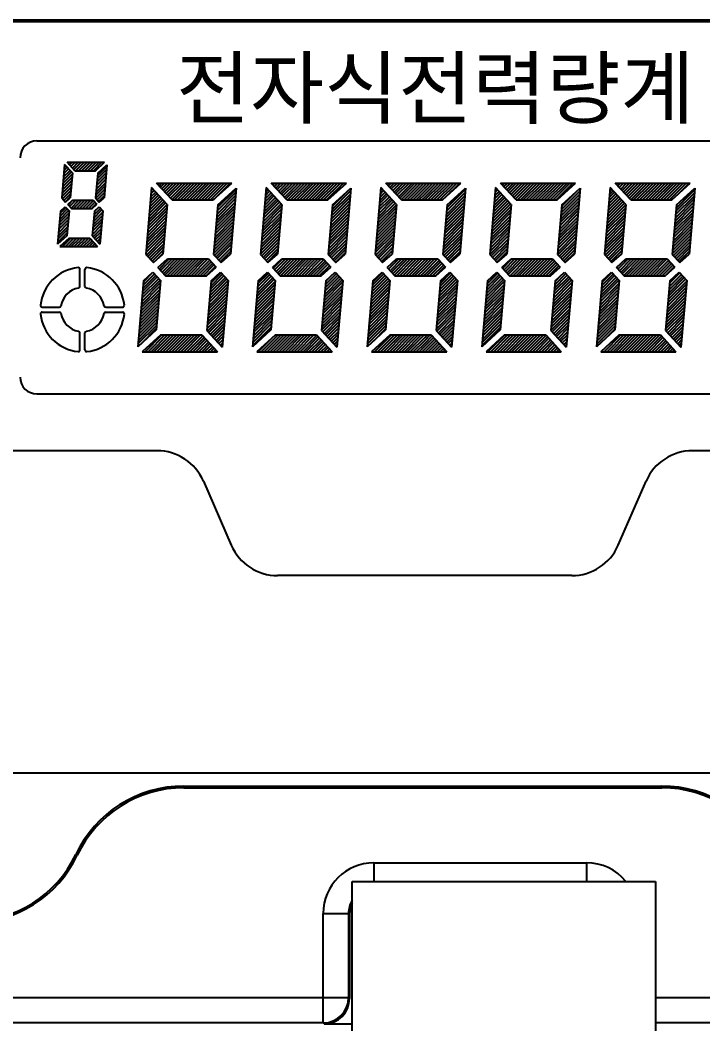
# Model space of a CAD drawing. Header units: millimetres. Extents: x 0 to 210250, y 0 to 148500.
# Drawn here: x 25829 to 28663, y 124478 to 128642 of the extents above; entities that cross this region are included whole.
import ezdxf

# ---------------------------------------------------------------- set-up
doc = ezdxf.new("R2010")
doc.units = ezdxf.units.MM
doc.header["$LTSCALE"] = 250
doc.header["$MEASUREMENT"] = 0
doc.layers.add('원격검침', color=3, linetype='Continuous')
doc.styles.add('울릉도M', font='')
doc.styles.get('울릉도M').set_extended_font_data('HY울릉도L')

msp = doc.modelspace()

# ---------------------------------------------------------------- linework, layer by layer
at = {"layer": '원격검침', "color": 3}
for p, q in [((30540.7, 128641.6), (24460.1, 128641.6)), ((30540.7, 128634.6), (24460.1, 128634.6)), ((25898.5, 128140.5), (29117.7, 128140.5)), ((26013.5, 128042.5), (26001.4, 127903.9)), ((26012.6, 128032.1), (26018.1, 128037.5)), ((26045.6, 128007.5), (26013.5, 128042.5)), ((26023.8, 128051.9), (26179.6, 128051.9)), ((26055.9, 128016.9), (26023.8, 128051.9)), ((26028, 128047.4), (26032.5, 128051.9)), ((26033.9, 128041), (26044.8, 128051.9)), ((26039.8, 128034.5), (26057.2, 128051.9)), ((26045.7, 128028), (26069.6, 128051.9)), ((26051.6, 128021.6), (26082, 128051.9)), ((26059.3, 128016.9), (26094.3, 128051.9)), ((26071.7, 128016.9), (26106.7, 128051.9)), ((26084.1, 128016.9), (26119.1, 128051.9)), ((26096.4, 128016.9), (26131.4, 128051.9)), ((26108.8, 128016.9), (26143.8, 128051.9)), ((26121.2, 128016.9), (26156.2, 128051.9)), ((26133.6, 128016.9), (26168.6, 128051.9)), ((26141.4, 128016.9), (26179.6, 128051.9)), ((26150, 127996.2), (26188.5, 128034.7)), ((26150.9, 128006.6), (26189.1, 128041.6)), ((26189.1, 128041.6), (26177.1, 127904.8)), ((26006.7, 127964.3), (26045.2, 128002.8)), ((26007.9, 127977.8), (26041.7, 128011.7)), ((26009, 127991.4), (26035.8, 128018.1)), ((26010.2, 128004.9), (26029.9, 128024.6)), ((26011.4, 128018.5), (26024, 128031)), ((26045.6, 128007.5), (26036.6, 127904.8)), ((26055.9, 128016.9), (26141.4, 128016.9)), ((26150.9, 128006.6), (26141.9, 127903.9)), ((26146.4, 127955.5), (26184.9, 127994)), ((26147.6, 127969.1), (26186.1, 128007.6)), ((26148.8, 127982.7), (26187.3, 128021.2)), ((26003.1, 127923.6), (26041.6, 127962.1)), ((26004.3, 127937.2), (26042.8, 127975.6)), ((26005.5, 127950.7), (26044, 127989.2)), ((26142.9, 127914.9), (26181.3, 127953.4)), ((26144, 127928.4), (26182.5, 127966.9)), ((26145.2, 127942), (26183.7, 127980.5)), ((26395.3, 127965.5), (26706.9, 127965.5)), ((26459.5, 127895.5), (26395.3, 127965.5)), ((26399.4, 127961.1), (26403.8, 127965.5)), ((26405.3, 127954.6), (26416.2, 127965.5)), ((26411.2, 127948.2), (26428.5, 127965.5)), ((26417.1, 127941.7), (26440.9, 127965.5)), ((26423, 127935.3), (26453.3, 127965.5)), ((26429, 127928.8), (26465.6, 127965.5)), ((26434.9, 127922.3), (26478, 127965.5)), ((26440.8, 127915.9), (26490.4, 127965.5)), ((26446.7, 127909.4), (26502.8, 127965.5)), ((26452.6, 127903), (26515.1, 127965.5)), ((26458.5, 127896.5), (26527.5, 127965.5)), ((26469.9, 127895.5), (26539.9, 127965.5)), ((26482.3, 127895.5), (26552.2, 127965.5)), ((26494.6, 127895.5), (26564.6, 127965.5)), ((26507, 127895.5), (26577, 127965.5)), ((26519.4, 127895.5), (26589.4, 127965.5)), ((26531.7, 127895.5), (26601.7, 127965.5)), ((26544.1, 127895.5), (26614.1, 127965.5)), ((26556.5, 127895.5), (26626.5, 127965.5)), ((26568.9, 127895.5), (26638.8, 127965.5)), ((26581.2, 127895.5), (26651.2, 127965.5)), ((26593.6, 127895.5), (26663.6, 127965.5)), ((26606, 127895.5), (26676, 127965.5)), ((26618.3, 127895.5), (26688.3, 127965.5)), ((26630.5, 127895.5), (26706.9, 127965.5)), ((26633, 127897.8), (26700.7, 127965.5)), ((26871.2, 127965.5), (27182.8, 127965.5)), ((26935.3, 127895.5), (26871.2, 127965.5)), ((26872.5, 127964.1), (26873.9, 127965.5)), ((26878.4, 127957.6), (26886.3, 127965.5)), ((26884.3, 127951.2), (26898.6, 127965.5)), ((26890.2, 127944.7), (26911, 127965.5)), ((26896.2, 127938.3), (26923.4, 127965.5)), ((26902.1, 127931.8), (26935.8, 127965.5)), ((26908, 127925.4), (26948.1, 127965.5)), ((26913.9, 127918.9), (26960.5, 127965.5)), ((26919.8, 127912.4), (26972.9, 127965.5)), ((26925.7, 127906), (26985.2, 127965.5)), ((26931.7, 127899.5), (26997.6, 127965.5)), ((26940, 127895.5), (27010, 127965.5)), ((26952.4, 127895.5), (27022.4, 127965.5)), ((26964.7, 127895.5), (27034.7, 127965.5)), ((26977.1, 127895.5), (27047.1, 127965.5)), ((26989.5, 127895.5), (27059.5, 127965.5)), ((27001.9, 127895.5), (27071.8, 127965.5)), ((27014.2, 127895.5), (27084.2, 127965.5)), ((27026.6, 127895.5), (27096.6, 127965.5)), ((27039, 127895.5), (27109, 127965.5)), ((27051.3, 127895.5), (27121.3, 127965.5)), ((27063.7, 127895.5), (27133.7, 127965.5)), ((27076.1, 127895.5), (27146.1, 127965.5)), ((27088.5, 127895.5), (27158.4, 127965.5)), ((27100.8, 127895.5), (27170.8, 127965.5)), ((27106.4, 127895.5), (27182.8, 127965.5)), ((27347.1, 127965.5), (27658.6, 127965.5)), ((27411.2, 127895.5), (27347.1, 127965.5)), ((27351.5, 127960.7), (27356.4, 127965.5)), ((27357.5, 127954.2), (27368.7, 127965.5)), ((27363.4, 127947.7), (27381.1, 127965.5)), ((27369.3, 127941.3), (27393.5, 127965.5)), ((27375.2, 127934.8), (27405.9, 127965.5)), ((27381.1, 127928.4), (27418.2, 127965.5)), ((27387, 127921.9), (27430.6, 127965.5)), ((27392.9, 127915.5), (27443, 127965.5)), ((27398.9, 127909), (27455.3, 127965.5)), ((27404.8, 127902.6), (27467.7, 127965.5)), ((27410.7, 127896.1), (27480.1, 127965.5)), ((27422.5, 127895.5), (27492.5, 127965.5)), ((27434.9, 127895.5), (27504.8, 127965.5)), ((27447.2, 127895.5), (27508.1, 127956.4)), ((27508.1, 127956.4), (27517.2, 127965.5)), ((27508.1, 127944), (27529.6, 127965.5)), ((27508.1, 127931.7), (27541.9, 127965.5)), ((27508.1, 127919.3), (27554.3, 127965.5)), ((27508.1, 127906.9), (27566.7, 127965.5)), ((27509.1, 127895.5), (27579.1, 127965.5)), ((27521.5, 127895.5), (27591.4, 127965.5)), ((27533.8, 127895.5), (27603.8, 127965.5)), ((27546.2, 127895.5), (27616.2, 127965.5)), ((27558.6, 127895.5), (27628.5, 127965.5)), ((27570.9, 127895.5), (27640.9, 127965.5)), ((27582.3, 127895.5), (27658.6, 127965.5)), ((27594.6, 127906.8), (27653.3, 127965.5)), ((27823, 127965.5), (28134.5, 127965.5)), ((27887.1, 127895.5), (27823, 127965.5)), ((27824.7, 127963.7), (27826.5, 127965.5)), ((27830.6, 127957.2), (27838.9, 127965.5)), ((27836.5, 127950.8), (27851.2, 127965.5)), ((27842.4, 127944.3), (27863.6, 127965.5)), ((27848.3, 127937.8), (27876, 127965.5)), ((27854.2, 127931.4), (27888.3, 127965.5)), ((27860.2, 127924.9), (27900.7, 127965.5)), ((27866.1, 127918.5), (27913.1, 127965.5)), ((27872, 127912), (27925.5, 127965.5)), ((27877.9, 127905.6), (27937.8, 127965.5)), ((27883.8, 127899.1), (27950.2, 127965.5)), ((27892.6, 127895.5), (27962.6, 127965.5)), ((27905, 127895.5), (27974.9, 127965.5)), ((27917.3, 127895.5), (27987.3, 127965.5)), ((27929.7, 127895.5), (27999.7, 127965.5)), ((27942.1, 127895.5), (28012.1, 127965.5)), ((27954.4, 127895.5), (28024.4, 127965.5)), ((27966.8, 127895.5), (28036.8, 127965.5)), ((27979.2, 127895.5), (28049.2, 127965.5)), ((27991.6, 127895.5), (28061.5, 127965.5)), ((28003.9, 127895.5), (28073.9, 127965.5)), ((28016.3, 127895.5), (28086.3, 127965.5)), ((28028.7, 127895.5), (28098.7, 127965.5)), ((28041, 127895.5), (28111, 127965.5)), ((28053.4, 127895.5), (28123.4, 127965.5)), ((28058.2, 127895.5), (28134.5, 127965.5)), ((28298.9, 127965.5), (28610.4, 127965.5)), ((28363, 127895.5), (28298.9, 127965.5)), ((28303.7, 127960.2), (28309, 127965.5)), ((28309.6, 127953.8), (28321.3, 127965.5)), ((28315.5, 127947.3), (28333.7, 127965.5)), ((28321.4, 127940.9), (28346.1, 127965.5)), ((28327.4, 127934.4), (28358.5, 127965.5)), ((28333.3, 127927.9), (28370.8, 127965.5)), ((28339.2, 127921.5), (28383.2, 127965.5)), ((28345.1, 127915), (28395.6, 127965.5)), ((28351, 127908.6), (28407.9, 127965.5)), ((28356.9, 127902.1), (28420.3, 127965.5)), ((28362.9, 127895.7), (28432.7, 127965.5)), ((28375.1, 127895.5), (28445.1, 127965.5)), ((28387.4, 127895.5), (28457.4, 127965.5)), ((28399.8, 127895.5), (28469.8, 127965.5)), ((28412.2, 127895.5), (28482.2, 127965.5)), ((28424.6, 127895.5), (28494.5, 127965.5)), ((28436.9, 127895.5), (28506.9, 127965.5)), ((28449.3, 127895.5), (28519.3, 127965.5)), ((28461.7, 127895.5), (28531.7, 127965.5)), ((28474, 127895.5), (28544, 127965.5)), ((28486.4, 127895.5), (28556.4, 127965.5)), ((28498.8, 127895.5), (28568.8, 127965.5)), ((28511.2, 127895.5), (28581.1, 127965.5)), ((28523.5, 127895.5), (28593.5, 127965.5)), ((28534, 127895.5), (28610.4, 127965.5)), ((28556.2, 127915.8), (28605.9, 127965.5)), ((26001.9, 127910), (26040.4, 127948.5)), ((26004.6, 127900.4), (26039.2, 127935)), ((26010.6, 127893.9), (26038.1, 127921.4)), ((26143, 127902.7), (26180.2, 127939.8)), ((26148.9, 127896.2), (26179, 127926.3)), ((26154.9, 127889.8), (26177.8, 127912.7)), ((26374.7, 127946.6), (26350.5, 127669.5)), ((26367.8, 127867.6), (26409.1, 127909)), ((26369, 127881.2), (26403.2, 127915.4)), ((26370.2, 127894.8), (26397.3, 127921.9)), ((26371.3, 127908.3), (26391.4, 127928.4)), ((26372.5, 127921.9), (26385.5, 127934.8)), ((26373.7, 127935.4), (26379.6, 127941.3)), ((26438.8, 127876.6), (26374.7, 127946.6)), ((26646.1, 127836.6), (26723.1, 127913.6)), ((26647.3, 127850.2), (26724.2, 127927.2)), ((26648.4, 127863.8), (26725.4, 127940.7)), ((26649.4, 127874.9), (26725.8, 127944.9)), ((26725.8, 127944.9), (26701.9, 127671.2)), ((26850.6, 127946.6), (26826.3, 127669.5)), ((26844.2, 127874), (26882.3, 127912)), ((26845.4, 127887.5), (26876.3, 127918.5)), ((26846.6, 127901.1), (26870.4, 127924.9)), ((26847.8, 127914.6), (26864.5, 127931.4)), ((26849, 127928.2), (26858.6, 127937.8)), ((26850.2, 127941.8), (26852.7, 127944.3)), ((26914.7, 127876.6), (26850.6, 127946.6)), ((27122.5, 127843), (27199.5, 127920)), ((27123.7, 127856.5), (27200.7, 127933.5)), ((27124.9, 127870.1), (27177.5, 127922.7)), ((27125.3, 127874.9), (27201.7, 127944.9)), ((27201.7, 127944.9), (27177.7, 127671.2)), ((27326.5, 127946.6), (27302.2, 127669.5)), ((27319.5, 127866.7), (27361.3, 127908.6)), ((27320.7, 127880.3), (27355.4, 127915)), ((27321.8, 127893.8), (27349.5, 127921.5)), ((27323, 127907.4), (27343.6, 127927.9)), ((27324.2, 127921), (27337.6, 127934.4)), ((27325.4, 127934.5), (27331.7, 127940.8)), ((27390.6, 127876.6), (27326.5, 127946.6)), ((27459.6, 127895.5), (27508.1, 127944)), ((27472, 127895.5), (27508.1, 127931.7)), ((27484.3, 127895.5), (27508.1, 127919.3)), ((27597.8, 127835.7), (27674.8, 127912.7)), ((27599, 127849.3), (27675.9, 127926.3)), ((27600.1, 127862.9), (27677.1, 127939.8)), ((27601.2, 127874.9), (27677.6, 127944.9)), ((27677.6, 127944.9), (27653.6, 127671.2)), ((27802.3, 127946.6), (27778.1, 127669.5)), ((27795.9, 127873.1), (27834.4, 127911.6)), ((27797.1, 127886.6), (27828.5, 127918)), ((27798.3, 127900.2), (27822.6, 127924.5)), ((27799.5, 127913.7), (27816.7, 127930.9)), ((27800.7, 127927.3), (27810.8, 127937.4)), ((27801.8, 127940.8), (27804.8, 127943.9)), ((27866.5, 127876.6), (27802.3, 127946.6)), ((28074.2, 127842.1), (28151.2, 127919.1)), ((28075.4, 127855.6), (28152.4, 127932.6)), ((28076.6, 127869.2), (28139.1, 127931.7)), ((28077.1, 127874.9), (28153.4, 127944.9)), ((28153.4, 127944.9), (28129.5, 127671.2)), ((28278.2, 127946.6), (28254, 127669.5)), ((28272.3, 127879.4), (28307.5, 127914.6)), ((28273.5, 127892.9), (28301.6, 127921)), ((28274.7, 127906.5), (28295.7, 127927.5)), ((28275.9, 127920.1), (28289.8, 127934)), ((28277.1, 127933.6), (28283.9, 127940.4)), ((28342.4, 127876.6), (28278.2, 127946.6)), ((28549.5, 127834.8), (28626.4, 127911.8)), ((28550.6, 127848.4), (28627.6, 127925.4)), ((28551.8, 127861.9), (28628.8, 127938.9)), ((28553, 127874.9), (28629.3, 127944.9)), ((28629.3, 127944.9), (28605.4, 127671.2)), ((25996.6, 127849.1), (26016.2, 127867.1)), ((26001.4, 127903.9), (26017, 127886.8)), ((26016.2, 127867.1), (26031.8, 127850)), ((26016.5, 127887.5), (26036.9, 127907.9)), ((26017, 127886.8), (26036.6, 127904.8)), ((26026.5, 127876.5), (26046.1, 127894.5)), ((26026.5, 127876.5), (26042.1, 127859.5)), ((26028.3, 127874.5), (26048.2, 127894.5)), ((26034.2, 127868.1), (26060.6, 127894.5)), ((26040.1, 127861.6), (26072.9, 127894.5)), ((26046.1, 127894.5), (26131.6, 127894.5)), ((26050.3, 127859.5), (26085.3, 127894.5)), ((26062.7, 127859.5), (26097.7, 127894.5)), ((26075.1, 127859.5), (26110.1, 127894.5)), ((26087.4, 127859.5), (26122.4, 127894.5)), ((26099.8, 127859.5), (26133.1, 127892.8)), ((26112.2, 127859.5), (26139, 127886.3)), ((26124.6, 127859.5), (26144.9, 127879.9)), ((26127.6, 127859.5), (26147.2, 127877.4)), ((26131.6, 127894.5), (26147.2, 127877.4)), ((26136.9, 127847.1), (26156.8, 127866.9)), ((26137.1, 127849.1), (26156.7, 127867.1)), ((26141.9, 127903.9), (26157.5, 127886.8)), ((26156.7, 127867.1), (26172.3, 127850)), ((26157.5, 127886.8), (26177.1, 127904.8)), ((26361.9, 127799.9), (26438.7, 127876.7)), ((26363, 127813.4), (26432.8, 127883.2)), ((26364.2, 127827), (26426.9, 127889.6)), ((26365.4, 127840.5), (26421, 127896.1)), ((26366.6, 127854.1), (26415.1, 127902.5)), ((26438.8, 127876.6), (26420.9, 127671.2)), ((26459.5, 127895.5), (26630.5, 127895.5)), ((26649.4, 127874.9), (26631.5, 127669.5)), ((26642.5, 127796), (26719.5, 127873)), ((26643.7, 127809.5), (26720.7, 127886.5)), ((26644.9, 127823.1), (26721.9, 127900.1)), ((26837.1, 127792.6), (26914.1, 127869.6)), ((26838.3, 127806.2), (26911.8, 127879.7)), ((26839.5, 127819.7), (26905.9, 127886.2)), ((26840.7, 127833.3), (26900, 127892.6)), ((26841.9, 127846.9), (26894.1, 127899.1)), ((26843, 127860.4), (26888.2, 127905.5)), ((26914.7, 127876.6), (26896.7, 127671.2)), ((26935.3, 127895.5), (27106.4, 127895.5)), ((27125.3, 127874.9), (27107.3, 127669.5)), ((27119, 127802.3), (27195.9, 127879.3)), ((27120.1, 127815.9), (27197.1, 127892.8)), ((27121.3, 127829.4), (27198.3, 127906.4)), ((27313.5, 127798.9), (27390.5, 127875.9)), ((27314.7, 127812.5), (27385, 127882.7)), ((27315.9, 127826.1), (27379, 127889.2)), ((27317.1, 127839.6), (27373.1, 127895.6)), ((27318.3, 127853.2), (27367.2, 127902.1)), ((27390.6, 127876.6), (27372.6, 127671.2)), ((27411.2, 127895.5), (27582.3, 127895.5)), ((27496.7, 127895.5), (27508.1, 127906.9)), ((27601.2, 127874.9), (27583.2, 127669.5)), ((27594.2, 127795.1), (27671.2, 127872.1)), ((27595.4, 127808.6), (27672.4, 127885.6)), ((27596.6, 127822.2), (27673.6, 127899.2)), ((27788.8, 127791.7), (27865.8, 127868.7)), ((27790, 127805.3), (27864, 127879.3)), ((27791.2, 127818.8), (27858.1, 127885.7)), ((27792.4, 127832.4), (27852.2, 127892.2)), ((27793.5, 127845.9), (27846.3, 127898.7)), ((27794.7, 127859.5), (27840.3, 127905.1)), ((27866.5, 127876.6), (27848.5, 127671.2)), ((27887.1, 127895.5), (28058.2, 127895.5)), ((28077.1, 127874.9), (28059.1, 127669.5)), ((28070.6, 127801.4), (28147.6, 127878.4)), ((28071.8, 127815), (28148.8, 127891.9)), ((28073, 127828.5), (28150, 127905.5)), ((28265.2, 127798), (28342.2, 127875)), ((28266.4, 127811.6), (28337.1, 127882.3)), ((28267.6, 127825.2), (28331.2, 127888.8)), ((28268.8, 127838.7), (28325.3, 127895.2)), ((28270, 127852.3), (28319.4, 127901.7)), ((28271.2, 127865.8), (28313.5, 127908.1)), ((28342.4, 127876.6), (28324.4, 127671.2)), ((28363, 127895.5), (28534, 127895.5)), ((28553, 127874.9), (28535, 127669.5)), ((28545.9, 127794.2), (28622.9, 127871.1)), ((28547.1, 127807.7), (28624.1, 127884.7)), ((28548.3, 127821.3), (28625.3, 127898.3)), ((25996.6, 127849.1), (25984.6, 127712.3)), ((25991.3, 127788), (26029.7, 127826.5)), ((25992.4, 127801.6), (26030.9, 127840.1)), ((25993.6, 127815.1), (26030.2, 127851.7)), ((25994.8, 127828.7), (26024.3, 127858.2)), ((25996, 127842.2), (26018.4, 127864.6)), ((26031.8, 127850), (26022.8, 127747.3)), ((26042.1, 127859.5), (26127.6, 127859.5)), ((26137.1, 127849.1), (26128.1, 127746.4)), ((26132.2, 127792.9), (26170.7, 127831.4)), ((26133.4, 127806.4), (26171.9, 127844.9)), ((26134.6, 127820), (26168.6, 127854)), ((26135.7, 127833.5), (26162.7, 127860.5)), ((26172.3, 127850), (26160.2, 127711.5)), ((26358.3, 127759.2), (26435.3, 127836.2)), ((26359.5, 127772.7), (26436.5, 127849.7)), ((26360.7, 127786.3), (26437.7, 127863.3)), ((26639, 127755.3), (26715.9, 127832.3)), ((26640.1, 127768.9), (26717.1, 127845.8)), ((26641.3, 127782.4), (26718.3, 127859.4)), ((26833.5, 127751.9), (26910.5, 127828.9)), ((26834.7, 127765.5), (26911.7, 127842.5)), ((26835.9, 127779.1), (26912.9, 127856)), ((27114.2, 127748.1), (27191.2, 127825.1)), ((27115.4, 127761.6), (27192.4, 127838.6)), ((27116.6, 127775.2), (27193.6, 127852.2)), ((27117.8, 127788.7), (27194.8, 127865.7)), ((27310, 127758.3), (27387, 127835.3)), ((27311.2, 127771.8), (27388.2, 127848.8)), ((27312.4, 127785.4), (27389.3, 127862.4)), ((27590.6, 127754.4), (27667.6, 127831.4)), ((27591.8, 127768), (27668.8, 127844.9)), ((27593, 127781.5), (27670, 127858.5)), ((27785.2, 127751), (27862.2, 127828)), ((27786.4, 127764.6), (27863.4, 127841.6)), ((27787.6, 127778.2), (27864.6, 127855.1)), ((28067.1, 127760.7), (28144.1, 127837.7)), ((28068.3, 127774.3), (28145.3, 127851.3)), ((28069.5, 127787.8), (28146.4, 127864.8)), ((28261.7, 127757.4), (28338.7, 127834.4)), ((28262.9, 127770.9), (28339.8, 127847.9)), ((28264, 127784.5), (28341, 127861.5)), ((28542.3, 127753.5), (28619.3, 127830.5)), ((28543.5, 127767), (28620.5, 127844)), ((28544.7, 127780.6), (28621.7, 127857.6)), ((25987.7, 127747.3), (26026.2, 127785.8)), ((25988.9, 127760.9), (26027.4, 127799.4)), ((25990.1, 127774.5), (26028.6, 127813)), ((26128.6, 127752.2), (26167.1, 127790.7)), ((26129.8, 127765.7), (26168.3, 127804.2)), ((26131, 127779.3), (26169.5, 127817.8)), ((26354.7, 127718.5), (26431.7, 127795.5)), ((26355.9, 127732.1), (26432.9, 127809.1)), ((26357.1, 127745.6), (26434.1, 127822.6)), ((26635.4, 127714.6), (26712.4, 127791.6)), ((26636.6, 127728.2), (26713.6, 127805.2)), ((26637.8, 127741.7), (26714.8, 127818.7)), ((26830, 127711.3), (26907, 127788.3)), ((26831.2, 127724.8), (26908.2, 127801.8)), ((26832.4, 127738.4), (26909.3, 127815.4)), ((27110.7, 127707.4), (27187.6, 127784.4)), ((27111.8, 127721), (27188.8, 127797.9)), ((27113, 127734.5), (27190, 127811.5)), ((27306.4, 127717.6), (27383.4, 127794.6)), ((27307.6, 127731.2), (27384.6, 127808.1)), ((27308.8, 127744.7), (27385.8, 127821.7)), ((27587.1, 127713.7), (27664.1, 127790.7)), ((27588.3, 127727.3), (27665.3, 127804.3)), ((27589.5, 127740.8), (27666.4, 127817.8)), ((27781.7, 127710.4), (27858.7, 127787.4)), ((27782.9, 127723.9), (27859.9, 127800.9)), ((27784.1, 127737.5), (27861, 127814.5)), ((28062.3, 127706.5), (28139.3, 127783.5)), ((28063.5, 127720), (28140.5, 127797)), ((28064.7, 127733.6), (28141.7, 127810.6)), ((28065.9, 127747.2), (28142.9, 127824.1)), ((28258.1, 127716.7), (28335.1, 127793.7)), ((28259.3, 127730.3), (28336.3, 127807.2)), ((28260.5, 127743.8), (28337.5, 127820.8)), ((28538.8, 127712.8), (28615.8, 127789.8)), ((28540, 127726.4), (28616.9, 127803.4)), ((28541.2, 127739.9), (28618.1, 127816.9)), ((26022.8, 127747.3), (25984.6, 127712.3)), ((25985.3, 127720.2), (26023.8, 127758.7)), ((25986.5, 127733.8), (26025, 127772.3)), ((26128.1, 127746.4), (26160.2, 127711.5)), ((26131.5, 127742.7), (26165.9, 127777.1)), ((26137.4, 127736.3), (26164.7, 127763.6)), ((26143.4, 127729.8), (26163.6, 127750)), ((26351.2, 127677.8), (26428.2, 127754.8)), ((26352.4, 127691.4), (26429.4, 127768.4)), ((26353.6, 127705), (26430.5, 127781.9)), ((26631.8, 127674), (26708.8, 127750.9)), ((26633, 127687.5), (26710, 127764.5)), ((26634.2, 127701.1), (26711.2, 127778.1)), ((26826.4, 127670.6), (26903.4, 127747.6)), ((26827.6, 127684.2), (26904.6, 127761.1)), ((26828.8, 127697.7), (26905.8, 127774.7)), ((27108.3, 127680.3), (27185.3, 127757.3)), ((27108.5, 127668.2), (27184.1, 127743.7)), ((27109.5, 127693.8), (27186.5, 127770.8)), ((27302.9, 127676.9), (27379.9, 127753.9)), ((27304.1, 127690.5), (27381, 127767.5)), ((27305.2, 127704), (27382.2, 127781)), ((27583.5, 127673.1), (27660.5, 127750)), ((27584.7, 127686.6), (27661.7, 127763.6)), ((27585.9, 127700.2), (27662.9, 127777.2)), ((27778.1, 127669.7), (27855.1, 127746.7)), ((27779.3, 127683.3), (27856.3, 127760.2)), ((27780.5, 127696.8), (27857.5, 127773.8)), ((28060, 127679.4), (28137, 127756.4)), ((28060.7, 127667.7), (28135.8, 127742.8)), ((28061.2, 127692.9), (28138.1, 127769.9)), ((28254.6, 127676), (28331.5, 127753)), ((28255.7, 127689.6), (28332.7, 127766.6)), ((28256.9, 127703.1), (28333.9, 127780.1)), ((28535.2, 127672.1), (28612.2, 127749.1)), ((28536.4, 127685.7), (28613.4, 127762.7)), ((28537.6, 127699.3), (28614.6, 127776.2)), ((26032.3, 127737), (25994.1, 127702)), ((25994.1, 127702), (26149.9, 127702)), ((26004.2, 127702), (26039.2, 127737)), ((26016.6, 127702), (26051.6, 127737)), ((26028.9, 127702), (26063.9, 127737)), ((26032.3, 127737), (26117.8, 127737)), ((26041.3, 127702), (26076.3, 127737)), ((26053.7, 127702), (26088.7, 127737)), ((26066.1, 127702), (26101.1, 127737)), ((26078.4, 127702), (26113.4, 127737)), ((26090.8, 127702), (26121.6, 127732.8)), ((26103.2, 127702), (26127.5, 127726.4)), ((26115.5, 127702), (26133.5, 127719.9)), ((26117.8, 127737), (26149.9, 127702)), ((26127.9, 127702), (26139.4, 127713.5)), ((26140.3, 127702), (26145.3, 127707)), ((26149.3, 127723.4), (26162.4, 127736.4)), ((26155.2, 127716.9), (26161.2, 127722.9)), ((26352.7, 127667), (26427, 127741.3)), ((26358.6, 127660.5), (26425.8, 127727.7)), ((26364.6, 127654.1), (26424.6, 127714.1)), ((26370.5, 127647.6), (26423.4, 127700.6)), ((26635.4, 127665.2), (26707.6, 127737.4)), ((26641.3, 127658.7), (26706.5, 127723.8)), ((26647.2, 127652.2), (26705.3, 127710.3)), ((26831.8, 127663.6), (26902.2, 127734)), ((26837.7, 127657.1), (26901, 127720.5)), ((26843.6, 127650.6), (26899.9, 127706.9)), ((27114.5, 127661.7), (27182.9, 127730.2)), ((27120.4, 127655.3), (27181.7, 127716.6)), ((27126.3, 127648.8), (27180.5, 127703)), ((27304.9, 127666.6), (27378.7, 127740.4)), ((27310.8, 127660.1), (27377.5, 127726.8)), ((27316.7, 127653.7), (27376.3, 127713.2)), ((27587.6, 127664.7), (27659.3, 127736.5)), ((27593.5, 127658.3), (27658.1, 127722.9)), ((27599.4, 127651.8), (27657, 127709.4)), ((27783.9, 127663.1), (27853.9, 127733.1)), ((27789.8, 127656.7), (27852.7, 127719.6)), ((27795.8, 127650.2), (27851.5, 127706)), ((28066.6, 127661.3), (28134.6, 127729.2)), ((28072.5, 127654.8), (28133.4, 127715.7)), ((28078.4, 127648.4), (28132.2, 127702.1)), ((28257, 127666.1), (28330.4, 127739.5)), ((28263, 127659.7), (28329.2, 127725.9)), ((28268.9, 127653.2), (28328, 127712.3)), ((28539.7, 127664.3), (28611, 127735.6)), ((28545.7, 127657.8), (28609.8, 127722)), ((28551.6, 127651.4), (28608.6, 127708.5)), ((26350.5, 127669.5), (26381.7, 127635.4)), ((26376.4, 127641.2), (26422.2, 127687)), ((26381.7, 127635.4), (26420.9, 127671.2)), ((26396.1, 127648.6), (26421.1, 127673.5)), ((26631.5, 127669.5), (26662.7, 127635.4)), ((26653.2, 127645.8), (26704.1, 127696.7)), ((26659.1, 127639.3), (26702.9, 127683.2)), ((26662.7, 127635.4), (26701.9, 127671.2)), ((26826.3, 127669.5), (26857.6, 127635.4)), ((26849.5, 127644.2), (26898.7, 127693.4)), ((26855.4, 127637.7), (26897.5, 127679.8)), ((26857.6, 127635.4), (26896.7, 127671.2)), ((27107.3, 127669.5), (27138.6, 127635.4)), ((27132.2, 127642.3), (27179.3, 127689.5)), ((27138.1, 127635.9), (27178.1, 127675.9)), ((27138.6, 127635.4), (27177.7, 127671.2)), ((27302.2, 127669.5), (27333.5, 127635.4)), ((27322.6, 127647.2), (27375.1, 127699.7)), ((27328.5, 127640.8), (27373.9, 127686.1)), ((27333.5, 127635.4), (27372.6, 127671.2)), ((27357.8, 127657.6), (27372.7, 127672.6)), ((27583.2, 127669.5), (27614.5, 127635.4)), ((27605.3, 127645.4), (27655.8, 127695.8)), ((27611.2, 127638.9), (27654.6, 127682.2)), ((27614.5, 127635.4), (27653.6, 127671.2)), ((27778.1, 127669.5), (27809.4, 127635.4)), ((27801.7, 127643.8), (27850.4, 127692.5)), ((27807.6, 127637.3), (27849.2, 127678.9)), ((27809.4, 127635.4), (27848.5, 127671.2)), ((28059.1, 127669.5), (28090.4, 127635.4)), ((28084.4, 127641.9), (28131, 127688.6)), ((28090.3, 127635.5), (28129.8, 127675)), ((28090.4, 127635.4), (28129.5, 127671.2)), ((28254, 127669.5), (28285.3, 127635.4)), ((28274.8, 127646.8), (28326.8, 127698.8)), ((28280.7, 127640.3), (28325.6, 127685.2)), ((28285.3, 127635.4), (28324.4, 127671.2)), ((28319.4, 127666.7), (28324.4, 127671.7)), ((28535, 127669.5), (28566.3, 127635.4)), ((28557.5, 127644.9), (28607.5, 127694.9)), ((28563.4, 127638.5), (28606.3, 127681.3)), ((28566.3, 127635.4), (28605.4, 127671.2)), ((26400.6, 127614.7), (26439.8, 127650.6)), ((26406, 127608.9), (26447.6, 127650.6)), ((26411.9, 127602.4), (26460, 127650.6)), ((26417.8, 127596), (26472.4, 127650.6)), ((26423.7, 127589.5), (26484.7, 127650.6)), ((26429.6, 127583.1), (26497.1, 127650.6)), ((26439.5, 127580.6), (26509.5, 127650.6)), ((26439.8, 127650.6), (26610.8, 127650.6)), ((26451.9, 127580.6), (26521.9, 127650.6)), ((26464.2, 127580.6), (26534.2, 127650.6)), ((26476.6, 127580.6), (26546.6, 127650.6)), ((26489, 127580.6), (26559, 127650.6)), ((26501.4, 127580.6), (26571.3, 127650.6)), ((26513.7, 127580.6), (26583.7, 127650.6)), ((26526.1, 127580.6), (26596.1, 127650.6)), ((26538.5, 127580.6), (26608.5, 127650.6)), ((26550.8, 127580.6), (26615.6, 127645.3)), ((26563.2, 127580.6), (26621.5, 127638.9)), ((26575.6, 127580.6), (26627.4, 127632.4)), ((26588, 127580.6), (26633.3, 127626)), ((26600.3, 127580.6), (26639.3, 127619.5)), ((26610.8, 127650.6), (26642.1, 127616.4)), ((26876.5, 127614.7), (26915.6, 127650.6)), ((26879.1, 127611.9), (26917.7, 127650.6)), ((26885, 127605.5), (26930.1, 127650.6)), ((26890.9, 127599), (26942.5, 127650.6)), ((26896.8, 127592.5), (26954.9, 127650.6)), ((26902.7, 127586.1), (26967.2, 127650.6)), ((26909.6, 127580.6), (26979.6, 127650.6)), ((26915.6, 127650.6), (27086.7, 127650.6)), ((26922, 127580.6), (26992, 127650.6)), ((26934.4, 127580.6), (27004.3, 127650.6)), ((26946.7, 127580.6), (27016.7, 127650.6)), ((26959.1, 127580.6), (27029.1, 127650.6)), ((26971.5, 127580.6), (27041.5, 127650.6)), ((26983.8, 127580.6), (27053.8, 127650.6)), ((26996.2, 127580.6), (27066.2, 127650.6)), ((27008.6, 127580.6), (27078.6, 127650.6)), ((27021, 127580.6), (27088.7, 127648.4)), ((27033.3, 127580.6), (27094.6, 127641.9)), ((27045.7, 127580.6), (27100.6, 127635.4)), ((27058.1, 127580.6), (27106.5, 127629)), ((27070.4, 127580.6), (27112.4, 127622.5)), ((27086.7, 127650.6), (27118, 127616.4)), ((27352.4, 127614.7), (27391.5, 127650.6)), ((27358.1, 127608.5), (27400.2, 127650.6)), ((27364, 127602), (27412.6, 127650.6)), ((27370, 127595.6), (27425, 127650.6)), ((27375.9, 127589.1), (27437.3, 127650.6)), ((27381.8, 127582.6), (27449.7, 127650.6)), ((27391.5, 127650.6), (27562.6, 127650.6)), ((27392.1, 127580.6), (27462.1, 127650.6)), ((27404.5, 127580.6), (27474.5, 127650.6)), ((27416.8, 127580.6), (27486.8, 127650.6)), ((27429.2, 127580.6), (27499.2, 127650.6)), ((27441.6, 127580.6), (27508.1, 127647.1)), ((27454, 127580.6), (27508.1, 127634.8)), ((27466.3, 127580.6), (27508.1, 127622.4)), ((27508.1, 127647.1), (27511.6, 127650.6)), ((27508.1, 127634.8), (27523.9, 127650.6)), ((27508.1, 127622.4), (27536.3, 127650.6)), ((27508.1, 127610), (27548.7, 127650.6)), ((27508.1, 127597.6), (27561.1, 127650.6)), ((27508.1, 127585.3), (27567.8, 127644.9)), ((27515.8, 127580.6), (27573.7, 127638.5)), ((27528.2, 127580.6), (27579.6, 127632)), ((27540.6, 127580.6), (27585.5, 127625.5)), ((27552.9, 127580.6), (27591.4, 127619.1)), ((27562.6, 127650.6), (27593.9, 127616.4)), ((27828.3, 127614.7), (27867.4, 127650.6)), ((27831.2, 127611.5), (27870.3, 127650.6)), ((27837.2, 127605), (27882.7, 127650.6)), ((27843.1, 127598.6), (27895.1, 127650.6)), ((27849, 127592.1), (27907.4, 127650.6)), ((27854.9, 127585.7), (27919.8, 127650.6)), ((27862.2, 127580.6), (27932.2, 127650.6)), ((27867.4, 127650.6), (28038.5, 127650.6)), ((27874.6, 127580.6), (27944.6, 127650.6)), ((27887, 127580.6), (27956.9, 127650.6)), ((27899.3, 127580.6), (27969.3, 127650.6)), ((27911.7, 127580.6), (27981.7, 127650.6)), ((27924.1, 127580.6), (27994, 127650.6)), ((27936.4, 127580.6), (28006.4, 127650.6)), ((27948.8, 127580.6), (28018.8, 127650.6)), ((27961.2, 127580.6), (28031.2, 127650.6)), ((27973.6, 127580.6), (28040.9, 127647.9)), ((27985.9, 127580.6), (28046.8, 127641.5)), ((27998.3, 127580.6), (28052.7, 127635)), ((28010.7, 127580.6), (28058.6, 127628.6)), ((28023, 127580.6), (28064.6, 127622.1)), ((28038.5, 127650.6), (28069.7, 127616.4)), ((28304.2, 127614.7), (28343.3, 127650.6)), ((28304.4, 127614.5), (28309.2, 127619.3)), ((28310.3, 127608), (28352.8, 127650.6)), ((28316.2, 127601.6), (28365.2, 127650.6)), ((28322.1, 127595.1), (28377.6, 127650.6)), ((28328, 127588.7), (28389.9, 127650.6)), ((28333.9, 127582.2), (28402.3, 127650.6)), ((28343.3, 127650.6), (28514.3, 127650.6)), ((28344.7, 127580.6), (28414.7, 127650.6)), ((28357.1, 127580.6), (28427, 127650.6)), ((28369.4, 127580.6), (28439.4, 127650.6)), ((28381.8, 127580.6), (28451.8, 127650.6)), ((28394.2, 127580.6), (28464.2, 127650.6)), ((28406.5, 127580.6), (28476.5, 127650.6)), ((28418.9, 127580.6), (28488.9, 127650.6)), ((28431.3, 127580.6), (28501.3, 127650.6)), ((28443.7, 127580.6), (28513.6, 127650.6)), ((28456, 127580.6), (28519.9, 127644.5)), ((28468.4, 127580.6), (28525.8, 127638)), ((28480.8, 127580.6), (28531.8, 127631.6)), ((28493.1, 127580.6), (28537.7, 127625.1)), ((28505.5, 127580.6), (28543.6, 127618.7)), ((28514.3, 127650.6), (28545.6, 127616.4)), ((26077, 127537), (26077, 127607.7)), ((26098, 127537), (26098, 127607.7)), ((26336.9, 127515.1), (26398, 127576.2)), ((26338.1, 127528.7), (26392.1, 127582.6)), ((26339.3, 127542.3), (26386.1, 127589.1)), ((26340.5, 127555.8), (26380.2, 127595.5)), ((26340.9, 127559.9), (26380, 127595.8)), ((26380, 127595.8), (26411.3, 127561.7)), ((26400.6, 127614.7), (26431.9, 127580.6)), ((26431.9, 127580.6), (26603, 127580.6)), ((26603, 127580.6), (26642.1, 127616.4)), ((26618.8, 127524.8), (26674.8, 127580.8)), ((26620, 127538.4), (26668.8, 127587.2)), ((26621.2, 127551.9), (26662.9, 127593.7)), ((26621.9, 127559.9), (26661, 127595.8)), ((26661, 127595.8), (26692.3, 127561.7)), ((26813.4, 127521.5), (26871.1, 127579.2)), ((26814.6, 127535), (26865.2, 127585.6)), ((26815.8, 127548.6), (26859.3, 127592.1)), ((26816.8, 127559.9), (26855.9, 127595.8)), ((26855.9, 127595.8), (26887.2, 127561.7)), ((26876.5, 127614.7), (26907.8, 127580.6)), ((26907.8, 127580.6), (27078.8, 127580.6)), ((27078.8, 127580.6), (27118, 127616.4)), ((27094, 127517.6), (27153.8, 127577.3)), ((27095.2, 127531.1), (27147.9, 127583.8)), ((27096.4, 127544.7), (27142, 127590.3)), ((27097.6, 127558.3), (27116.1, 127576.8)), ((27097.8, 127559.9), (27136.9, 127595.8)), ((27136.9, 127595.8), (27168.2, 127561.7)), ((27288.6, 127514.2), (27350.1, 127575.7)), ((27289.8, 127527.8), (27344.2, 127582.2)), ((27291, 127541.4), (27338.3, 127588.7)), ((27292.2, 127554.9), (27332.4, 127595.1)), ((27292.6, 127559.9), (27331.8, 127595.8)), ((27331.8, 127595.8), (27363, 127561.7)), ((27352.4, 127614.7), (27383.7, 127580.6)), ((27383.7, 127580.6), (27554.7, 127580.6)), ((27478.7, 127580.6), (27508.1, 127610)), ((27491.1, 127580.6), (27508.1, 127597.6)), ((27503.4, 127580.6), (27508.1, 127585.3)), ((27554.7, 127580.6), (27593.9, 127616.4)), ((27570.5, 127523.9), (27626.9, 127580.4)), ((27571.7, 127537.5), (27621, 127586.8)), ((27572.9, 127551), (27615.1, 127593.3)), ((27573.6, 127559.9), (27612.8, 127595.8)), ((27612.8, 127595.8), (27644, 127561.7)), ((27765.1, 127520.6), (27823.3, 127578.8)), ((27766.3, 127534.1), (27817.4, 127585.2)), ((27767.4, 127547.7), (27811.4, 127591.7)), ((27768.5, 127559.9), (27807.6, 127595.8)), ((27807.6, 127595.8), (27838.9, 127561.7)), ((27828.3, 127614.7), (27859.6, 127580.6)), ((27859.6, 127580.6), (28030.6, 127580.6)), ((28030.6, 127580.6), (28069.7, 127616.4)), ((28045.7, 127516.7), (28106, 127576.9)), ((28046.9, 127530.2), (28100, 127583.4)), ((28048.1, 127543.8), (28094.1, 127589.8)), ((28049.3, 127557.4), (28077.8, 127585.8)), ((28049.5, 127559.9), (28088.6, 127595.8)), ((28088.6, 127595.8), (28119.9, 127561.7)), ((28240.3, 127513.3), (28302.3, 127575.3)), ((28241.5, 127526.9), (28296.4, 127581.8)), ((28242.7, 127540.4), (28290.5, 127588.2)), ((28243.9, 127554), (28284.6, 127594.7)), ((28244.4, 127559.9), (28283.5, 127595.8)), ((28283.5, 127595.8), (28314.8, 127561.7)), ((28304.2, 127614.7), (28335.4, 127580.6)), ((28335.4, 127580.6), (28506.5, 127580.6)), ((28506.5, 127580.6), (28545.6, 127616.4)), ((28522.2, 127523), (28579.1, 127579.9)), ((28523.4, 127536.6), (28573.2, 127586.4)), ((28524.5, 127550.1), (28567.3, 127592.8)), ((28525.4, 127559.9), (28564.5, 127595.8)), ((28564.5, 127595.8), (28595.8, 127561.7)), ((26340.9, 127559.9), (26316.9, 127286.3)), ((26332.2, 127460.9), (26409.2, 127537.9)), ((26333.4, 127474.5), (26410.4, 127551.5)), ((26334.6, 127488), (26409.8, 127563.3)), ((26335.8, 127501.6), (26403.9, 127569.7)), ((26411.3, 127561.7), (26393.3, 127356.3)), ((26621.9, 127559.9), (26603.9, 127354.6)), ((26612.9, 127457), (26689.9, 127534)), ((26614.1, 127470.6), (26691, 127547.6)), ((26615.2, 127484.2), (26692.2, 127561.1)), ((26616.4, 127497.7), (26686.6, 127567.9)), ((26617.6, 127511.3), (26680.7, 127574.3)), ((26692.3, 127561.7), (26668, 127284.6)), ((26816.8, 127559.9), (26792.8, 127286.3)), ((26808.6, 127467.2), (26885.6, 127544.2)), ((26809.8, 127480.8), (26886.8, 127557.8)), ((26811, 127494.4), (26882.9, 127566.3)), ((26812.2, 127507.9), (26877, 127572.7)), ((26887.2, 127561.7), (26869.2, 127356.3)), ((27097.8, 127559.9), (27079.8, 127354.6)), ((27089.3, 127463.4), (27166.3, 127540.3)), ((27090.5, 127476.9), (27167.5, 127553.9)), ((27091.7, 127490.5), (27165.6, 127564.4)), ((27092.9, 127504), (27159.7, 127570.9)), ((27168.2, 127561.7), (27143.9, 127284.6)), ((27292.6, 127559.9), (27268.7, 127286.3)), ((27283.9, 127460), (27360.9, 127537)), ((27285.1, 127473.6), (27362.1, 127550.6)), ((27286.3, 127487.1), (27362, 127562.8)), ((27287.5, 127500.7), (27356.1, 127569.3)), ((27363, 127561.7), (27345.1, 127356.3)), ((27573.6, 127559.9), (27555.7, 127354.6)), ((27565.7, 127469.7), (27642.7, 127546.7)), ((27566.9, 127483.2), (27643.9, 127560.2)), ((27568.1, 127496.8), (27638.8, 127567.4)), ((27569.3, 127510.4), (27632.8, 127573.9)), ((27644, 127561.7), (27619.8, 127284.6)), ((27768.5, 127559.9), (27744.6, 127286.3)), ((27760.3, 127466.3), (27837.3, 127543.3)), ((27761.5, 127479.9), (27838.5, 127556.9)), ((27762.7, 127493.5), (27835.1, 127565.8)), ((27763.9, 127507), (27829.2, 127572.3)), ((27838.9, 127561.7), (27821, 127356.3)), ((28049.5, 127559.9), (28031.6, 127354.6)), ((28041, 127462.5), (28118, 127539.4)), ((28042.2, 127476), (28119.2, 127553)), ((28043.4, 127489.6), (28117.8, 127564)), ((28044.5, 127503.1), (28111.9, 127570.5)), ((28119.9, 127561.7), (28095.7, 127284.6)), ((28244.4, 127559.9), (28220.5, 127286.3)), ((28235.6, 127459.1), (28312.6, 127536.1)), ((28236.8, 127472.7), (28313.8, 127549.6)), ((28238, 127486.2), (28314.1, 127562.4)), ((28239.1, 127499.8), (28308.2, 127568.9)), ((28314.8, 127561.7), (28296.8, 127356.3)), ((28525.4, 127559.9), (28507.4, 127354.6)), ((28517.4, 127468.8), (28594.4, 127545.8)), ((28518.6, 127482.3), (28595.6, 127559.3)), ((28519.8, 127495.9), (28590.9, 127567)), ((28521, 127509.5), (28585, 127573.5)), ((28595.8, 127561.7), (28571.6, 127284.6)), ((26328.6, 127420.2), (26405.6, 127497.2)), ((26329.8, 127433.8), (26406.8, 127510.8)), ((26331, 127447.4), (26408, 127524.3)), ((26609.3, 127416.4), (26686.3, 127493.3)), ((26610.5, 127429.9), (26687.5, 127506.9)), ((26611.7, 127443.5), (26688.7, 127520.5)), ((26805.1, 127426.6), (26882.1, 127503.6)), ((26806.3, 127440.1), (26883.3, 127517.1)), ((26807.5, 127453.7), (26884.4, 127530.7)), ((27085.7, 127422.7), (27162.7, 127499.7)), ((27086.9, 127436.2), (27163.9, 127513.2)), ((27088.1, 127449.8), (27165.1, 127526.8)), ((27280.3, 127419.3), (27357.3, 127496.3)), ((27281.5, 127432.9), (27358.5, 127509.9)), ((27282.7, 127446.5), (27359.7, 127523.4)), ((27561, 127415.5), (27638, 127492.4)), ((27562.2, 127429), (27639.2, 127506)), ((27563.4, 127442.6), (27640.4, 127519.6)), ((27564.6, 127456.1), (27641.5, 127533.1)), ((27756.8, 127425.7), (27833.8, 127502.6)), ((27758, 127439.2), (27834.9, 127516.2)), ((27759.1, 127452.8), (27836.1, 127529.8)), ((28037.4, 127421.8), (28114.4, 127498.8)), ((28038.6, 127435.3), (28115.6, 127512.3)), ((28039.8, 127448.9), (28116.8, 127525.9)), ((28232, 127418.4), (28309, 127495.4)), ((28233.2, 127432), (28310.2, 127509)), ((28234.4, 127445.5), (28311.4, 127522.5)), ((28513.9, 127428.1), (28590.9, 127505.1)), ((28515.1, 127441.7), (28592, 127518.7)), ((28516.2, 127455.2), (28593.2, 127532.2)), ((25920.4, 127451.1), (25991.1, 127451.1)), ((26183.9, 127451.1), (26254.5, 127451.1)), ((26325.1, 127379.6), (26402.1, 127456.6)), ((26326.3, 127393.1), (26403.3, 127470.1)), ((26327.5, 127406.7), (26404.4, 127483.7)), ((26605.7, 127375.7), (26682.7, 127452.7)), ((26606.9, 127389.2), (26683.9, 127466.2)), ((26608.1, 127402.8), (26685.1, 127479.8)), ((26801.5, 127385.9), (26878.5, 127462.9)), ((26802.7, 127399.5), (26879.7, 127476.4)), ((26803.9, 127413), (26880.9, 127490)), ((27082.2, 127382), (27159.2, 127459)), ((27083.4, 127395.6), (27160.4, 127472.6)), ((27084.6, 127409.1), (27161.5, 127486.1)), ((27276.8, 127378.7), (27353.8, 127455.7)), ((27278, 127392.2), (27354.9, 127469.2)), ((27279.1, 127405.8), (27356.1, 127482.8)), ((27557.4, 127374.8), (27634.4, 127451.8)), ((27558.6, 127388.3), (27635.6, 127465.3)), ((27559.8, 127401.9), (27636.8, 127478.9)), ((27753.2, 127385), (27830.2, 127462)), ((27754.4, 127398.5), (27831.4, 127475.5)), ((27755.6, 127412.1), (27832.6, 127489.1)), ((28033.9, 127381.1), (28110.9, 127458.1)), ((28035.1, 127394.7), (28112, 127471.7)), ((28036.2, 127408.2), (28113.2, 127485.2)), ((28228.5, 127377.8), (28305.4, 127454.7)), ((28229.6, 127391.3), (28306.6, 127468.3)), ((28230.8, 127404.9), (28307.8, 127481.9)), ((28509.1, 127373.9), (28586.1, 127450.9)), ((28510.3, 127387.4), (28587.3, 127464.4)), ((28511.5, 127401), (28588.5, 127478)), ((28512.7, 127414.6), (28589.7, 127491.5)), ((25920.4, 127430.1), (25991.1, 127430.1)), ((26183.9, 127430.1), (26254.5, 127430.1)), ((26321.5, 127338.9), (26398.5, 127415.9)), ((26322.7, 127352.5), (26399.7, 127429.4)), ((26323.9, 127366), (26400.9, 127443)), ((26604.6, 127362.1), (26681.5, 127439.1)), ((26606.5, 127351.7), (26680.4, 127425.6)), ((26612.4, 127345.3), (26679.2, 127412)), ((26796.8, 127331.7), (26873.8, 127408.7)), ((26798, 127345.2), (26875, 127422.2)), ((26799.2, 127358.8), (26876.1, 127435.8)), ((26800.3, 127372.3), (26877.3, 127449.3)), ((27079.8, 127354.9), (27156.8, 127431.9)), ((27081, 127368.5), (27158, 127445.4)), ((27085.5, 127348.3), (27155.6, 127418.3)), ((27273.2, 127338), (27350.2, 127415)), ((27274.4, 127351.6), (27351.4, 127428.5)), ((27275.6, 127365.1), (27352.6, 127442.1)), ((27556.3, 127361.2), (27633.2, 127438.2)), ((27558.7, 127351.3), (27632, 127424.7)), ((27564.6, 127344.8), (27630.9, 127411.1)), ((27749.7, 127344.3), (27826.6, 127421.3)), ((27750.8, 127357.9), (27827.8, 127434.9)), ((27752, 127371.4), (27829, 127448.4)), ((28031.8, 127354.3), (28108.5, 127431)), ((28032.7, 127367.6), (28109.7, 127444.5)), ((28037.7, 127347.8), (28107.3, 127417.4)), ((28224.9, 127337.1), (28301.9, 127414.1)), ((28226.1, 127350.6), (28303.1, 127427.6)), ((28227.3, 127364.2), (28304.3, 127441.2)), ((28507.9, 127360.3), (28584.9, 127437.3)), ((28510.8, 127350.8), (28583.7, 127423.8)), ((28516.8, 127344.4), (28582.6, 127410.2)), ((26318, 127298.2), (26395, 127375.2)), ((26319.2, 127311.8), (26396.1, 127388.8)), ((26320.3, 127325.3), (26397.3, 127402.3)), ((26618.3, 127338.8), (26678, 127398.4)), ((26624.3, 127332.3), (26676.8, 127384.9)), ((26630.2, 127325.9), (26675.6, 127371.3)), ((26793.2, 127291), (26870.2, 127368)), ((26794.4, 127304.6), (26871.4, 127381.5)), ((26795.6, 127318.1), (26872.6, 127395.1)), ((27091.5, 127341.8), (27154.4, 127404.8)), ((27097.4, 127335.4), (27153.2, 127391.2)), ((27103.3, 127328.9), (27152.1, 127377.7)), ((27269.7, 127297.3), (27346.6, 127374.3)), ((27270.8, 127310.9), (27347.8, 127387.9)), ((27272, 127324.4), (27349, 127401.4)), ((27570.5, 127338.4), (27629.7, 127397.5)), ((27576.4, 127331.9), (27628.5, 127384)), ((27582.3, 127325.5), (27627.3, 127370.4)), ((27744.9, 127290.1), (27821.9, 127367.1)), ((27746.1, 127303.6), (27823.1, 127380.6)), ((27747.3, 127317.2), (27824.3, 127394.2)), ((27748.5, 127330.8), (27825.5, 127407.7)), ((28043.6, 127341.4), (28106.1, 127403.9)), ((28049.5, 127334.9), (28104.9, 127390.3)), ((28055.5, 127328.5), (28103.7, 127376.8)), ((28221.3, 127296.4), (28298.3, 127373.4)), ((28222.5, 127310), (28299.5, 127387)), ((28223.7, 127323.5), (28300.7, 127400.5)), ((28522.7, 127337.9), (28581.4, 127396.6)), ((28528.6, 127331.5), (28580.2, 127383.1)), ((28534.5, 127325), (28579, 127369.5)), ((26077, 127273.6), (26077, 127344.2)), ((26098, 127273.6), (26098, 127344.2)), ((26393.3, 127356.3), (26316.9, 127286.3)), ((26334.8, 127302.6), (26393.8, 127361.7)), ((26412.2, 127335.6), (26335.8, 127265.7)), ((26347.3, 127265.7), (26417.2, 127335.6)), ((26359.6, 127265.7), (26429.6, 127335.6)), ((26372, 127265.7), (26442, 127335.6)), ((26384.4, 127265.7), (26454.4, 127335.6)), ((26396.8, 127265.7), (26466.7, 127335.6)), ((26409.1, 127265.7), (26479.1, 127335.6)), ((26412.2, 127335.6), (26583.3, 127335.6)), ((26421.5, 127265.7), (26491.5, 127335.6)), ((26433.9, 127265.7), (26503.8, 127335.6)), ((26446.2, 127265.7), (26516.2, 127335.6)), ((26458.6, 127265.7), (26528.6, 127335.6)), ((26471, 127265.7), (26541, 127335.6)), ((26483.3, 127265.7), (26553.3, 127335.6)), ((26495.7, 127265.7), (26565.7, 127335.6)), ((26508.1, 127265.7), (26578.1, 127335.6)), ((26520.5, 127265.7), (26586.7, 127331.9)), ((26532.8, 127265.7), (26592.6, 127325.4)), ((26583.3, 127335.6), (26647.4, 127265.7)), ((26603.9, 127354.6), (26668, 127284.6)), ((26636.1, 127319.4), (26674.4, 127357.8)), ((26642, 127313), (26673.2, 127344.2)), ((26647.9, 127306.5), (26672.1, 127330.7)), ((26869.2, 127356.3), (26792.8, 127286.3)), ((26888.1, 127335.6), (26811.7, 127265.7)), ((26817.4, 127265.7), (26879.3, 127327.6)), ((26829.7, 127265.7), (26899.7, 127335.6)), ((26842.1, 127265.7), (26912.1, 127335.6)), ((26854.5, 127265.7), (26924.5, 127335.6)), ((26866.9, 127265.7), (26936.8, 127335.6)), ((26879.2, 127265.7), (26949.2, 127335.6)), ((26888.1, 127335.6), (27059.1, 127335.6)), ((26891.6, 127265.7), (26961.6, 127335.6)), ((26904, 127265.7), (26974, 127335.6)), ((26916.3, 127265.7), (26986.3, 127335.6)), ((26928.7, 127265.7), (26998.7, 127335.6)), ((26941.1, 127265.7), (27011.1, 127335.6)), ((26953.5, 127265.7), (27023.4, 127335.6)), ((26965.8, 127265.7), (27035.8, 127335.6)), ((26978.2, 127265.7), (27048.2, 127335.6)), ((26990.6, 127265.7), (27059.8, 127334.9)), ((27002.9, 127265.7), (27065.7, 127328.5)), ((27059.1, 127335.6), (27123.3, 127265.7)), ((27079.8, 127354.6), (27143.9, 127284.6)), ((27109.2, 127322.4), (27150.9, 127364.1)), ((27115.1, 127316), (27149.7, 127350.5)), ((27121, 127309.5), (27148.5, 127337)), ((27345.1, 127356.3), (27268.7, 127286.3)), ((27364, 127335.6), (27287.6, 127265.7)), ((27296.4, 127311.7), (27345.5, 127360.7)), ((27299.9, 127265.7), (27369.8, 127335.6)), ((27312.2, 127265.7), (27382.2, 127335.6)), ((27324.6, 127265.7), (27394.6, 127335.6)), ((27337, 127265.7), (27407, 127335.6)), ((27349.3, 127265.7), (27419.3, 127335.6)), ((27361.7, 127265.7), (27431.7, 127335.6)), ((27364, 127335.6), (27535, 127335.6)), ((27374.1, 127265.7), (27444.1, 127335.6)), ((27386.5, 127265.7), (27456.4, 127335.6)), ((27398.8, 127265.7), (27468.8, 127335.6)), ((27411.2, 127265.7), (27481.2, 127335.6)), ((27423.6, 127265.7), (27493.6, 127335.6)), ((27435.9, 127265.7), (27505.9, 127335.6)), ((27448.3, 127265.7), (27508.1, 127325.5)), ((27508.1, 127325.5), (27518.3, 127335.6)), ((27508.1, 127313.1), (27530.7, 127335.6)), ((27508.1, 127300.7), (27538.9, 127331.5)), ((27535, 127335.6), (27599.2, 127265.7)), ((27555.7, 127354.6), (27619.8, 127284.6)), ((27588.3, 127319), (27626.1, 127356.9)), ((27594.2, 127312.5), (27624.9, 127343.3)), ((27600.1, 127306.1), (27623.7, 127329.8)), ((27821, 127356.3), (27744.6, 127286.3)), ((27839.9, 127335.6), (27763.5, 127265.7)), ((27770, 127265.7), (27840, 127335.6)), ((27782.3, 127265.7), (27852.3, 127335.6)), ((27794.7, 127265.7), (27864.7, 127335.6)), ((27807.1, 127265.7), (27877.1, 127335.6)), ((27819.5, 127265.7), (27889.4, 127335.6)), ((27831.8, 127265.7), (27901.8, 127335.6)), ((27839.9, 127335.6), (28010.9, 127335.6)), ((27844.2, 127265.7), (27914.2, 127335.6)), ((27856.6, 127265.7), (27926.6, 127335.6)), ((27868.9, 127265.7), (27938.9, 127335.6)), ((27881.3, 127265.7), (27951.3, 127335.6)), ((27893.7, 127265.7), (27963.7, 127335.6)), ((27906.1, 127265.7), (27976, 127335.6)), ((27918.4, 127265.7), (27988.4, 127335.6)), ((27930.8, 127265.7), (28000.8, 127335.6)), ((27943.2, 127265.7), (28012, 127334.5)), ((27955.5, 127265.7), (28017.9, 127328)), ((28010.9, 127335.6), (28075, 127265.7)), ((28031.6, 127354.6), (28095.7, 127284.6)), ((28061.4, 127322), (28102.6, 127363.2)), ((28067.3, 127315.6), (28101.4, 127349.6)), ((28073.2, 127309.1), (28100.2, 127336.1)), ((28296.8, 127356.3), (28220.5, 127286.3)), ((28315.7, 127335.6), (28239.4, 127265.7)), ((28252.5, 127265.7), (28322.4, 127335.6)), ((28258, 127320.7), (28297.1, 127359.8)), ((28264.8, 127265.7), (28334.8, 127335.6)), ((28277.2, 127265.7), (28347.2, 127335.6)), ((28289.6, 127265.7), (28359.5, 127335.6)), ((28301.9, 127265.7), (28371.9, 127335.6)), ((28314.3, 127265.7), (28384.3, 127335.6)), ((28315.7, 127335.6), (28486.8, 127335.6)), ((28326.7, 127265.7), (28396.7, 127335.6)), ((28339.1, 127265.7), (28409, 127335.6)), ((28351.4, 127265.7), (28421.4, 127335.6)), ((28363.8, 127265.7), (28433.8, 127335.6)), ((28376.2, 127265.7), (28446.1, 127335.6)), ((28388.5, 127265.7), (28458.5, 127335.6)), ((28400.9, 127265.7), (28470.9, 127335.6)), ((28413.3, 127265.7), (28483.3, 127335.6)), ((28425.7, 127265.7), (28491, 127331)), ((28486.8, 127335.6), (28550.9, 127265.7)), ((28507.4, 127354.6), (28571.6, 127284.6)), ((28540.4, 127318.6), (28577.8, 127356)), ((28546.3, 127312.1), (28576.6, 127342.4)), ((28552.2, 127305.7), (28575.4, 127328.8)), ((26545.2, 127265.7), (26598.5, 127319)), ((26557.6, 127265.7), (26604.4, 127312.5)), ((26569.9, 127265.7), (26610.4, 127306.1)), ((26582.3, 127265.7), (26616.3, 127299.6)), ((26594.7, 127265.7), (26622.2, 127293.2)), ((26607.1, 127265.7), (26628.1, 127286.7)), ((26653.8, 127300.1), (26670.9, 127317.1)), ((26659.8, 127293.6), (26669.7, 127303.5)), ((26665.7, 127287.2), (26668.5, 127290)), ((27015.3, 127265.7), (27071.7, 127322)), ((27027.7, 127265.7), (27077.6, 127315.5)), ((27040.1, 127265.7), (27083.5, 127309.1)), ((27052.4, 127265.7), (27089.4, 127302.6)), ((27064.8, 127265.7), (27095.3, 127296.2)), ((27077.2, 127265.7), (27101.2, 127289.7)), ((27127, 127303.1), (27147.3, 127323.4)), ((27132.9, 127296.6), (27146.1, 127309.9)), ((27138.8, 127290.2), (27144.9, 127296.3)), ((27460.7, 127265.7), (27508.1, 127313.1)), ((27473.1, 127265.7), (27508.1, 127300.7)), ((27485.4, 127265.7), (27508.1, 127288.4)), ((27508.1, 127288.4), (27544.8, 127325)), ((27508.1, 127276), (27550.7, 127318.6)), ((27510.2, 127265.7), (27556.6, 127312.1)), ((27522.5, 127265.7), (27562.5, 127305.6)), ((27534.9, 127265.7), (27568.4, 127299.2)), ((27547.3, 127265.7), (27574.4, 127292.7)), ((27559.7, 127265.7), (27580.3, 127286.3)), ((27606, 127299.6), (27622.6, 127316.2)), ((27611.9, 127293.2), (27621.4, 127302.6)), ((27617.8, 127286.7), (27620.2, 127289.1)), ((27967.9, 127265.7), (28023.8, 127321.6)), ((27980.3, 127265.7), (28029.7, 127315.1)), ((27992.7, 127265.7), (28035.6, 127308.7)), ((28005, 127265.7), (28041.6, 127302.2)), ((28017.4, 127265.7), (28047.5, 127295.7)), ((28029.8, 127265.7), (28053.4, 127289.3)), ((28079.1, 127302.6), (28099, 127322.5)), ((28085, 127296.2), (28097.8, 127309)), ((28091, 127289.7), (28096.6, 127295.4)), ((28438, 127265.7), (28496.9, 127324.6)), ((28450.4, 127265.7), (28502.9, 127318.1)), ((28462.8, 127265.7), (28508.8, 127311.7)), ((28475.1, 127265.7), (28514.7, 127305.2)), ((28487.5, 127265.7), (28520.6, 127298.8)), ((28499.9, 127265.7), (28526.5, 127292.3)), ((28512.3, 127265.7), (28532.4, 127285.8)), ((28558.2, 127299.2), (28574.2, 127315.3)), ((28564.1, 127292.7), (28573.1, 127301.7)), ((28570, 127286.3), (28571.9, 127288.2)), ((26335.8, 127265.7), (26647.4, 127265.7)), ((26619.4, 127265.7), (26634, 127280.3)), ((26631.8, 127265.7), (26639.9, 127273.8)), ((26644.2, 127265.7), (26645.9, 127267.3)), ((26811.7, 127265.7), (27123.3, 127265.7)), ((27089.5, 127265.7), (27107.1, 127283.3)), ((27101.9, 127265.7), (27113.1, 127276.8)), ((27114.3, 127265.7), (27119, 127270.4)), ((27287.6, 127265.7), (27599.2, 127265.7)), ((27497.8, 127265.7), (27508.1, 127276)), ((27572, 127265.7), (27586.2, 127279.8)), ((27584.4, 127265.7), (27592.1, 127273.4)), ((27596.8, 127265.7), (27598, 127266.9)), ((27763.5, 127265.7), (28075, 127265.7)), ((28042.1, 127265.7), (28059.3, 127282.8)), ((28054.5, 127265.7), (28065.2, 127276.4)), ((28066.9, 127265.7), (28071.1, 127269.9)), ((28239.4, 127265.7), (28550.9, 127265.7)), ((28240.1, 127265.7), (28247.8, 127273.4)), ((28524.6, 127265.7), (28538.3, 127279.4)), ((28537, 127265.7), (28544.3, 127272.9)), ((28549.4, 127265.7), (28550.2, 127266.5)), ((25898.5, 127090.7), (29117.7, 127090.7)), ((26397, 126855.2), (24498.9, 126855.2)), ((30517.4, 126855.2), (28619.2, 126855.2)), ((26589.6, 126729), (26705, 126463.6)), ((28311.3, 126463.6), (28426.7, 126729)), ((28118.7, 126337.3), (26897.5, 126337.3)), ((30517.4, 125518.5), (24498.9, 125518.5)), ((26508.4, 125464.3), (28492.4, 125464.3)), ((26508.4, 125457.3), (28492.4, 125457.3)), ((27297, 125146.4), (28179.7, 125146.4)), ((27297, 125146.4), (27297, 125068.9)), ((28179.7, 125146.4), (28179.7, 125068.9)), ((27206.5, 125068.9), (28466.2, 125068.9)), ((27206.5, 124425.1), (27206.5, 125068.9)), ((28466.2, 125068.9), (28466.2, 124425.1)), ((27087, 124587.1), (27087, 124936.5)), ((27087, 124936.5), (27192, 124936.5)), ((27192, 124936.5), (27192, 124587.1)), ((27196, 124932.5), (27192, 124936.5)), ((27196, 124932.5), (27196, 124583.2)), ((23709.8, 124587.1), (27087, 124587.1)), ((27087, 124587.1), (27192, 124587.1)), ((27087, 124482.2), (27087, 124587.1)), ((27192, 124587.1), (27196, 124583.2)), ((28466.2, 124587.1), (31291, 124587.1)), ((27087, 124482.2), (23612.3, 124482.2)), ((27091, 124478.2), (27087, 124482.2)), ((27091, 124478.2), (27206.5, 124478.2)), ((31388.5, 124482.2), (28466.2, 124482.2))]:
    msp.add_line(p, q, dxfattribs=at)
for centre, radius, start, end in [((25898.5, 128070.5), 70, 90, 180), ((26087.5, 127440.6), 175, 95.9792, 174.0208), ((26070, 127607.7), 7, 0, 95.9792), ((26105, 127607.7), 7, 84.0208, 180), ((26087.5, 127440.6), 175, 5.9792, 84.0208), ((26070, 127537), 7, 280.2866, 0), ((26105, 127537), 7, 180, 259.7134), ((26087.5, 127440.6), 91, 100.2866, 169.7134), ((26087.5, 127440.6), 91, 10.2866, 79.7134), ((25920.4, 127458.1), 7, 174.0208, 270), ((25991.1, 127458.1), 7, 270, 349.7134), ((26183.9, 127458.1), 7, 190.2866, 270), ((26254.5, 127458.1), 7, 270, 5.9792), ((25920.4, 127423.1), 7, 90, 185.9792), ((26087.5, 127440.6), 175, 185.9792, 264.0208), ((25991.1, 127423.1), 7, 10.2866, 90), ((26087.5, 127440.6), 91, 190.2866, 259.7134), ((26087.5, 127440.6), 91, 280.2866, 349.7134), ((26087.5, 127440.6), 175, 275.9792, 354.0208), ((26183.9, 127423.1), 7, 90, 169.7134), ((26254.5, 127423.1), 7, 354.0208, 90), ((26070, 127344.2), 7, 0, 79.7134), ((26105, 127344.2), 7, 100.2866, 180), ((26070, 127273.6), 7, 264.0208, 0), ((26105, 127273.6), 7, 180, 275.9792), ((25898.5, 127160.7), 70, 180, 270), ((26397, 126645.3), 209.9, 23.4986, 90), ((28619.2, 126645.3), 209.9, 90, 156.5014), ((26897.5, 126547.3), 209.9, 203.4986, 270), ((28118.7, 126547.3), 209.9, 270, 336.5014), ((26508.4, 124967.5), 496.9, 90, 154.6231), ((26508.4, 124967.5), 489.9, 90, 154.6231), ((28492.4, 124967.5), 496.9, 25.3769, 90), ((28492.4, 124967.5), 489.9, 25.3769, 90), ((25623.1, 125387.4), 482.9, 270, 334.6231), ((25623.1, 125387.4), 489.9, 270, 334.6231), ((27087, 124587.1), 105, 270.0053, 0)]:
    msp.add_arc(centre, radius, start, end, dxfattribs=at)
for centre, major_axis, ratio, start_param, end_param in [((27297, 124936.4), (148.5, -148.5), 0.999924, 2.356233, 3.926953), ((28179.7, 124936.4), (148.5, 148.5), 0.999924, 6.180703, 7.068545), ((27297, 124936.4), (74.2, -74.2), 0.999772, 3.395525, 3.926953), ((27300.9, 124932.5), (74.2, -74.2), 0.999924, 3.475935, 3.926953), ((27091, 124583.2), (74.2, -74.2), 0.999924, 5.497825, 7.068545)]:
    msp.add_ellipse(centre, major_axis=major_axis, ratio=ratio, start_param=start_param, end_param=end_param, dxfattribs=at)

# ---------------------------------------------------------------- texts
at = {"layer": '원격검침', "color": 3, "style": '울릉도M'}
msp.add_text('전자식전력량계', height=244.94, dxfattribs=at).set_placement((26476.3, 128237.3))

doc.saveas('drawing.dxf')
